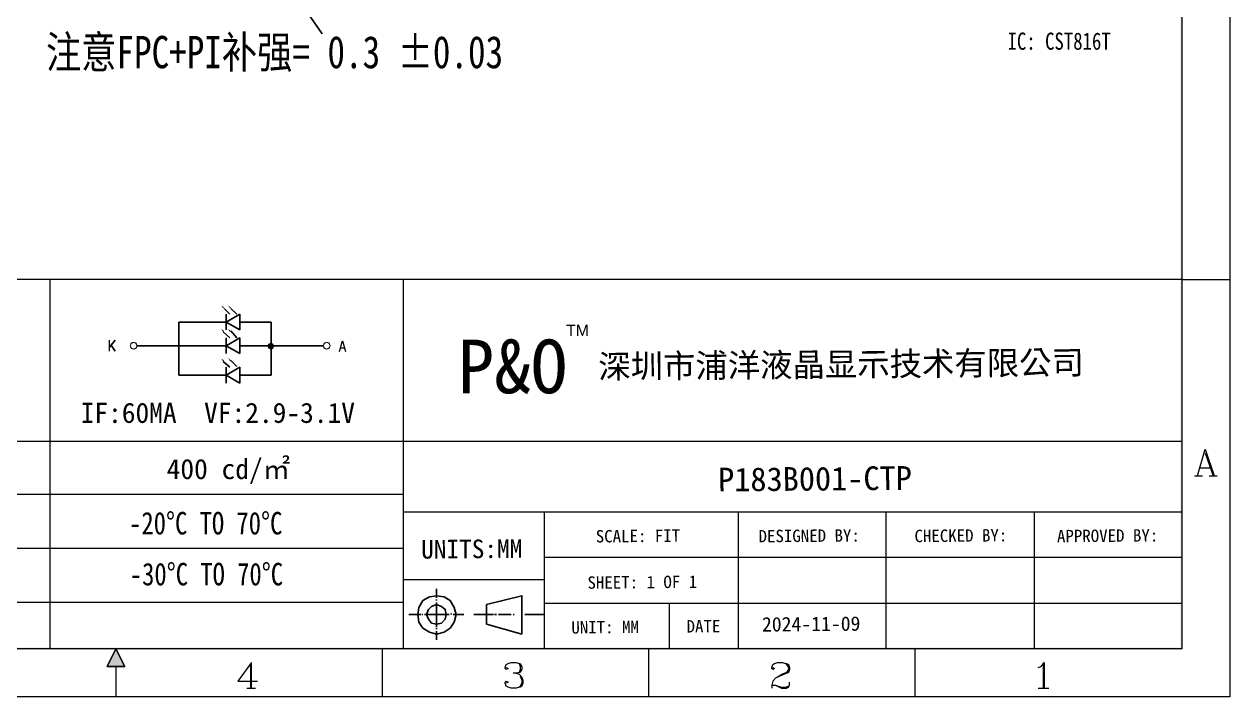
# Model space of a CAD drawing. Extents: x -128 to 4168, y -1774 to 38.
# Drawn here: x 2087.5 to 2227.4, y -979.3 to -901.2 of the extents above; entities that cross this region are included whole.
import ezdxf

# ---------------------------------------------------------------- set-up
doc = ezdxf.new("R2010")
doc.units = 0
doc.header["$LTSCALE"] = 16.335
doc.layers.add('BL-HOU', color=7, linetype='Continuous', lineweight=13)
doc.layers.add('BOARD_OUTLINE_00', color=6, linetype='Continuous')
doc.layers.add('C00-FF-00', color=3, linetype='Continuous', true_color=0x00ff00)
doc.styles.add('88', font='')
doc.styles.add('OKV', font='PMingLiU.ttf')
doc.styles.get("Standard").update_dxf_attribs({"font": '', "width": 0.8})
doc.styles.add('style1', font='')
doc.styles.add('宋体', font='')
doc.styles.get('88').set_extended_font_data('KaiTi_GB2312')
doc.styles.get('Standard').set_extended_font_data('NSimSun')
doc.styles.get('style1').set_extended_font_data('宋体')
doc.styles.get('宋体').set_extended_font_data('SimSun')
doc.dimstyles.new('ISO-25', dxfattribs={"dimtxt": 1.6, "dimasz": 1.2, "dimexe": 0.4, "dimexo": 0.2, "dimtad": 1, "dimtxsty": 'style1', "dimcen": 1, "dimadec": 0, "dimazin": 0, "dimtfac": 1, "dimtmove": 0, "dimatfit": 3, "dimfxl": 0.4, "dimarcsym": 0})

msp = doc.modelspace()

# ---------------------------------------------------------------- hatches: boundary and pattern name
at = {"layer": 'BL-HOU'}
h = msp.add_hatch(color=7, dxfattribs=at)
h.dxf.hatch_style = 2
h.paths.add_polyline_path([(2221.938, -948.731), (2221.71, -802.205), (2221.938, -801.976)])
h = msp.add_hatch(color=7, dxfattribs=at)
h.dxf.hatch_style = 2
h.paths.add_polyline_path([(2221.938, -973.837), (2221.71, -802.205), (2221.938, -801.976)])
h = msp.add_hatch(color=7, dxfattribs=at)
h.dxf.hatch_style = 2
h.paths.add_polyline_path([(2221.71, -948.731), (2221.938, -948.731), (2221.71, -802.205)])
h = msp.add_hatch(color=7, dxfattribs=at)
h.dxf.hatch_style = 2
h.paths.add_polyline_path([(2221.71, -973.609), (2221.938, -973.837), (2221.71, -802.205)])
h = msp.add_hatch(color=7, dxfattribs=at)
h.dxf.hatch_style = 2
h.paths.add_polyline_path([(1974.532, -973.609), (1974.304, -973.837), (2221.71, -973.609)])
h = msp.add_hatch(color=7, dxfattribs=at)
h.dxf.hatch_style = 2
h.paths.add_polyline_path([(1974.304, -973.837), (2221.71, -973.609), (2221.938, -973.837)])
h = msp.add_hatch(color=7, dxfattribs=at)
h.dxf.hatch_style = 2
h.paths.add_polyline_path([(2097.094, -975.777), (2099.148, -975.777), (2098.121, -973.723)])
at = {"layer": 'BOARD_OUTLINE_00'}
h = msp.add_hatch(color=1, dxfattribs=at)
h.dxf.hatch_style = 2
h.paths.add_polyline_path([(2110.677, -934.073), (2110.334, -933.845), (2110.563, -934.187)])
h = msp.add_hatch(color=1, dxfattribs=at)
h.dxf.hatch_style = 2
h.paths.add_polyline_path([(2111.476, -934.073), (2111.133, -933.845), (2111.361, -934.187)])
h = msp.add_hatch(color=1, dxfattribs=at)
h.dxf.hatch_style = 2
h.paths.add_polyline_path([(2110.677, -936.812), (2110.334, -936.584), (2110.563, -936.926)])
h = msp.add_hatch(color=1, dxfattribs=at)
h.dxf.hatch_style = 2
h.paths.add_polyline_path([(2111.476, -936.812), (2111.133, -936.584), (2111.361, -936.926)])
h = msp.add_hatch(color=1, dxfattribs=at)
h.dxf.hatch_style = 2
h.paths.add_polyline_path([(2099.836, -938.181), (2099.95, -938.295), (2099.721, -938.524)])
h = msp.add_hatch(color=1, dxfattribs=at)
h.dxf.hatch_style = 2
h.paths.add_polyline_path([(2099.95, -938.295), (2099.721, -938.524), (2099.836, -938.524)])
h = msp.add_hatch(color=1, dxfattribs=at)
h.dxf.hatch_style = 2
h.paths.add_polyline_path([(2099.721, -938.524), (2099.836, -938.524), (2099.836, -938.866)])
h = msp.add_hatch(color=1, dxfattribs=at)
h.dxf.hatch_style = 2
h.paths.add_polyline_path([(2100.178, -938.067), (2100.178, -938.181), (2099.836, -938.181)])
h = msp.add_hatch(color=1, dxfattribs=at)
h.dxf.hatch_style = 2
h.paths.add_polyline_path([(2100.178, -938.181), (2099.836, -938.181), (2099.95, -938.295)])
h = msp.add_hatch(color=1, dxfattribs=at)
h.dxf.hatch_style = 2
h.paths.add_polyline_path([(2099.836, -938.524), (2099.836, -938.866), (2099.95, -938.752)])
h = msp.add_hatch(color=1, dxfattribs=at)
h.dxf.hatch_style = 2
h.paths.add_polyline_path([(2099.836, -938.866), (2099.95, -938.752), (2100.178, -938.98)])
h = msp.add_hatch(color=1, dxfattribs=at)
h.dxf.hatch_style = 2
h.paths.add_polyline_path([(2099.95, -938.752), (2100.178, -938.98), (2100.178, -938.866)])
h = msp.add_hatch(color=1, dxfattribs=at)
h.dxf.hatch_style = 2
h.paths.add_polyline_path([(2100.52, -938.181), (2100.406, -938.295), (2100.178, -938.067)])
h = msp.add_hatch(color=1, dxfattribs=at)
h.dxf.hatch_style = 2
h.paths.add_polyline_path([(2100.406, -938.295), (2100.178, -938.067), (2100.178, -938.181)])
h = msp.add_hatch(color=1, dxfattribs=at)
h.dxf.hatch_style = 2
h.paths.add_polyline_path([(2100.178, -938.866), (2100.52, -938.866), (2100.406, -938.752)])
h = msp.add_hatch(color=1, dxfattribs=at)
h.dxf.hatch_style = 2
h.paths.add_polyline_path([(2100.178, -938.98), (2100.178, -938.866), (2100.52, -938.866)])
h = msp.add_hatch(color=1, dxfattribs=at)
h.dxf.hatch_style = 2
h.paths.add_polyline_path([(2100.52, -938.524), (2100.52, -938.181), (2100.406, -938.295)])
h = msp.add_hatch(color=1, dxfattribs=at)
h.dxf.hatch_style = 2
h.paths.add_polyline_path([(2100.52, -938.866), (2100.406, -938.752), (2100.634, -938.524)])
h = msp.add_hatch(color=1, dxfattribs=at)
h.dxf.hatch_style = 2
h.paths.add_polyline_path([(2100.406, -938.752), (2100.634, -938.524), (2100.52, -938.524)])
h = msp.add_hatch(color=1, dxfattribs=at)
h.dxf.hatch_style = 2
h.paths.add_polyline_path([(2100.634, -938.524), (2100.52, -938.524), (2100.52, -938.181)])
h = msp.add_hatch(color=1, dxfattribs=at)
h.dxf.hatch_style = 2
h.paths.add_polyline_path([(2115.812, -938.295), (2115.698, -938.524), (2116.154, -938.524)])
h = msp.add_hatch(color=1, dxfattribs=at)
h.dxf.hatch_style = 2
h.paths.add_polyline_path([(2115.698, -938.524), (2115.812, -938.866), (2116.154, -938.524)])
h = msp.add_hatch(color=1, dxfattribs=at)
h.dxf.hatch_style = 2
h.paths.add_polyline_path([(2116.154, -938.181), (2115.812, -938.295), (2116.154, -938.524)])
h = msp.add_hatch(color=1, dxfattribs=at)
h.dxf.hatch_style = 2
h.paths.add_polyline_path([(2115.812, -938.866), (2116.154, -938.98), (2116.154, -938.524)])
h = msp.add_hatch(color=1, dxfattribs=at)
h.dxf.hatch_style = 2
h.paths.add_polyline_path([(2116.383, -938.295), (2116.154, -938.181), (2116.154, -938.524)])
h = msp.add_hatch(color=1, dxfattribs=at)
h.dxf.hatch_style = 2
h.paths.add_polyline_path([(2116.497, -938.524), (2116.383, -938.295), (2116.154, -938.524)])
h = msp.add_hatch(color=1, dxfattribs=at)
h.dxf.hatch_style = 2
h.paths.add_polyline_path([(2116.154, -938.98), (2116.383, -938.866), (2116.154, -938.524)])
h = msp.add_hatch(color=1, dxfattribs=at)
h.dxf.hatch_style = 2
h.paths.add_polyline_path([(2116.383, -938.866), (2116.497, -938.524), (2116.154, -938.524)])
h = msp.add_hatch(color=1, dxfattribs=at)
h.dxf.hatch_style = 2
h.paths.add_polyline_path([(2122.243, -938.181), (2122.357, -938.295), (2122.129, -938.524)])
h = msp.add_hatch(color=1, dxfattribs=at)
h.dxf.hatch_style = 2
h.paths.add_polyline_path([(2122.357, -938.295), (2122.129, -938.524), (2122.243, -938.524)])
h = msp.add_hatch(color=1, dxfattribs=at)
h.dxf.hatch_style = 2
h.paths.add_polyline_path([(2122.129, -938.524), (2122.243, -938.524), (2122.243, -938.866)])
h = msp.add_hatch(color=1, dxfattribs=at)
h.dxf.hatch_style = 2
h.paths.add_polyline_path([(2122.586, -938.067), (2122.586, -938.181), (2122.243, -938.181)])
h = msp.add_hatch(color=1, dxfattribs=at)
h.dxf.hatch_style = 2
h.paths.add_polyline_path([(2122.586, -938.181), (2122.243, -938.181), (2122.357, -938.295)])
h = msp.add_hatch(color=1, dxfattribs=at)
h.dxf.hatch_style = 2
h.paths.add_polyline_path([(2122.243, -938.524), (2122.243, -938.866), (2122.357, -938.752)])
h = msp.add_hatch(color=1, dxfattribs=at)
h.dxf.hatch_style = 2
h.paths.add_polyline_path([(2122.243, -938.866), (2122.357, -938.752), (2122.586, -938.98)])
h = msp.add_hatch(color=1, dxfattribs=at)
h.dxf.hatch_style = 2
h.paths.add_polyline_path([(2122.357, -938.752), (2122.586, -938.98), (2122.586, -938.866)])
h = msp.add_hatch(color=1, dxfattribs=at)
h.dxf.hatch_style = 2
h.paths.add_polyline_path([(2122.928, -938.181), (2122.814, -938.295), (2122.586, -938.067)])
h = msp.add_hatch(color=1, dxfattribs=at)
h.dxf.hatch_style = 2
h.paths.add_polyline_path([(2122.814, -938.295), (2122.586, -938.067), (2122.586, -938.181)])
h = msp.add_hatch(color=1, dxfattribs=at)
h.dxf.hatch_style = 2
h.paths.add_polyline_path([(2122.586, -938.866), (2122.928, -938.866), (2122.814, -938.752)])
h = msp.add_hatch(color=1, dxfattribs=at)
h.dxf.hatch_style = 2
h.paths.add_polyline_path([(2122.586, -938.98), (2122.586, -938.866), (2122.928, -938.866)])
h = msp.add_hatch(color=1, dxfattribs=at)
h.dxf.hatch_style = 2
h.paths.add_polyline_path([(2122.928, -938.524), (2122.928, -938.181), (2122.814, -938.295)])
h = msp.add_hatch(color=1, dxfattribs=at)
h.dxf.hatch_style = 2
h.paths.add_polyline_path([(2122.928, -938.866), (2122.814, -938.752), (2123.042, -938.524)])
h = msp.add_hatch(color=1, dxfattribs=at)
h.dxf.hatch_style = 2
h.paths.add_polyline_path([(2122.814, -938.752), (2123.042, -938.524), (2122.928, -938.524)])
h = msp.add_hatch(color=1, dxfattribs=at)
h.dxf.hatch_style = 2
h.paths.add_polyline_path([(2123.042, -938.524), (2122.928, -938.524), (2122.928, -938.181)])
h = msp.add_hatch(color=1, dxfattribs=at)
h.dxf.hatch_style = 2
h.paths.add_polyline_path([(2110.677, -940.235), (2110.334, -940.007), (2110.563, -940.349)])
h = msp.add_hatch(color=1, dxfattribs=at)
h.dxf.hatch_style = 2
h.paths.add_polyline_path([(2111.476, -940.235), (2111.133, -939.893), (2111.361, -940.349)])

# ---------------------------------------------------------------- linework, layer by layer
at = {"layer": 'BL-HOU', "color": 7, "lineweight": 0}
for points in [[(1968.826, -796.499), (2227.415, -796.499), (2227.415, -979.314), (1968.826, -979.314)], [(1974.418, -802.09), (2221.824, -802.09), (2221.824, -973.723), (1974.418, -973.723)], [(2098.121, -973.723), (2097.094, -975.777)], [(2099.148, -975.777), (2098.121, -973.723), (2099.148, -975.777), (2097.094, -975.777)]]:
    msp.add_lwpolyline(points, close=True, dxfattribs=at)
for points in [[(2221.824, -930.815), (1974.418, -930.815)], [(2090.475, -973.723), (2090.475, -930.815)], [(2131.443, -930.815), (2131.443, -973.723)], [(2221.824, -930.815), (2227.415, -930.815)], [(2221.824, -949.644), (1974.418, -949.644)], [(2223.65, -953.638), (2224.562, -950.557), (2225.59, -953.638)], [(2224.562, -951.013), (2225.475, -953.638)], [(2223.878, -952.725), (2225.247, -952.725)], [(2223.307, -953.638), (2224.22, -953.638)], [(2225.019, -953.638), (2225.932, -953.638)], [(2131.443, -955.806), (1974.418, -955.806)], [(2221.824, -957.86), (2131.443, -957.86)], [(2147.876, -973.723), (2147.876, -957.86)], [(2170.357, -957.86), (2170.357, -973.723)], [(2187.474, -957.86), (2187.474, -973.723)], [(2204.706, -957.86), (2204.706, -973.723)], [(2131.443, -962.083), (1974.418, -962.083)], [(2221.824, -963.11), (2147.876, -963.11)], [(2147.876, -965.734), (2131.443, -965.734)], [(2131.443, -968.359), (1974.418, -968.359)], [(2221.824, -968.473), (2147.876, -968.473)], [(2162.369, -973.723), (2162.369, -968.473)], [(2129.046, -979.314), (2129.046, -973.723)], [(2159.972, -979.314), (2159.972, -973.723)], [(2190.898, -979.314), (2190.898, -973.723)], [(2113.869, -978.287), (2113.869, -975.32), (2112.271, -977.488), (2114.554, -977.488)], [(2143.425, -975.891), (2143.653, -976.005), (2143.425, -976.119), (2143.311, -976.005), (2143.311, -975.891), (2143.425, -975.549), (2143.653, -975.434), (2143.996, -975.32), (2144.566, -975.32), (2145.023, -975.434), (2145.251, -975.777), (2145.251, -976.119), (2145.023, -976.461), (2144.566, -976.576), (2144.224, -976.576)], [(2144.566, -975.32), (2144.909, -975.434), (2145.023, -975.777), (2145.023, -976.119), (2144.909, -976.461), (2144.566, -976.576), (2144.909, -976.69), (2145.251, -977.032), (2145.365, -977.374), (2145.365, -977.717), (2145.251, -978.059), (2145.023, -978.173), (2144.566, -978.287), (2143.996, -978.287), (2143.653, -978.173), (2143.425, -978.059), (2143.311, -977.717), (2143.311, -977.603), (2143.425, -977.488), (2143.653, -977.603), (2143.425, -977.717)], [(2174.351, -975.891), (2174.579, -976.005), (2174.351, -976.119), (2174.237, -976.005), (2174.237, -975.891), (2174.351, -975.549), (2174.579, -975.434), (2174.922, -975.32), (2175.492, -975.32), (2175.949, -975.434), (2176.177, -975.549), (2176.291, -975.891), (2176.291, -976.119), (2176.177, -976.461), (2175.72, -976.69), (2174.922, -977.032), (2174.693, -977.146), (2174.351, -977.488), (2174.237, -977.945), (2174.237, -978.287)], [(2175.492, -975.32), (2175.834, -975.434), (2175.949, -975.549), (2176.177, -975.891), (2176.177, -976.119), (2175.949, -976.461), (2175.492, -976.69), (2174.922, -977.032)], [(2205.163, -975.891), (2205.505, -975.777), (2205.847, -975.32), (2205.847, -978.287)], [(2205.733, -975.434), (2205.733, -978.287)], [(2098.121, -975.777), (2098.121, -979.314)], [(2113.755, -975.549), (2113.755, -978.287)], [(2145.023, -976.918), (2145.251, -977.374), (2145.251, -977.717), (2145.023, -978.059), (2144.909, -978.173), (2144.566, -978.287)], [(2174.237, -978.059), (2174.351, -977.945), (2174.693, -977.945), (2175.378, -978.173), (2175.834, -978.173), (2176.177, -978.059), (2176.291, -977.945)], [(2174.693, -977.945), (2175.378, -978.287), (2175.949, -978.287), (2176.177, -978.173), (2176.291, -977.945), (2176.291, -977.603)], [(2113.298, -978.287), (2114.325, -978.287)], [(2205.163, -978.287), (2206.418, -978.287)]]:
    msp.add_lwpolyline(points, dxfattribs=at)
at = {"layer": 'BOARD_OUTLINE_00', "color": 1}
msp.add_line((2105.427, -935.785), (2105.427, -941.947), dxfattribs=at)
for points in [[(2110.677, -934.187), (2111.361, -934.872)], [(2111.476, -934.187), (2112.16, -934.872)], [(2106.454, -935.785), (2105.427, -935.785)], [(2106.454, -935.785), (2110.905, -935.785), (2112.503, -936.698)], [(2110.905, -935.785), (2112.503, -934.872)], [(2110.905, -934.872), (2110.905, -936.698)], [(2112.503, -934.872), (2112.503, -936.698)], [(2112.503, -938.524), (2116.154, -938.524), (2116.154, -935.785)], [(2112.503, -935.785), (2116.154, -935.785)], [(2110.563, -936.926), (2111.361, -937.611)], [(2110.905, -937.611), (2110.905, -939.437)], [(2111.476, -936.812), (2112.16, -937.611)], [(2098.046, -937.894), (2097.361, -938.693)], [(2097.589, -938.465), (2098.046, -939.149)], [(2100.52, -938.524), (2105.427, -938.524)], [(2106.454, -938.524), (2105.427, -938.524)], [(2110.905, -938.524), (2106.454, -938.524)], [(2114.255, -938.524), (2122.129, -938.524)], [(2116.154, -938.524), (2116.154, -941.947)], [(2110.563, -940.349), (2111.361, -941.034)], [(2111.476, -940.235), (2112.16, -940.92)], [(2110.905, -941.947), (2112.503, -941.034), (2112.503, -942.86)], [(2110.905, -941.034), (2110.905, -942.86)], [(2105.427, -941.947), (2110.905, -941.947), (2112.503, -942.86)], [(2112.503, -941.947), (2116.154, -941.947)]]:
    msp.add_lwpolyline(points, dxfattribs=at)
msp.add_lwpolyline([(2112.503, -939.437), (2112.503, -937.611), (2110.905, -938.524)], close=True, dxfattribs=at)
at = {"layer": 'BOARD_OUTLINE_00', "color": 1, "lineweight": 0}
for points in [[(2097.361, -939.149), (2097.361, -937.894)], [(2124.069, -939.208), (2124.411, -937.953), (2124.754, -939.208)], [(2124.183, -938.752), (2124.64, -938.752)]]:
    msp.add_lwpolyline(points, dxfattribs=at)
at = {"layer": 'BOARD_OUTLINE_00', "color": 3}
for points in [[(2135.323, -967.789), (2135.323, -966.761)], [(2135.323, -968.131), (2135.323, -968.017)], [(2135.323, -969.729), (2135.323, -968.359)], [(2141.143, -968.587), (2145.251, -967.56), (2145.251, -972.011)], [(2133.497, -969.729), (2132.128, -969.729)], [(2133.725, -969.729), (2133.611, -969.729)], [(2135.323, -969.729), (2133.953, -969.729)], [(2135.323, -969.729), (2136.806, -969.729)], [(2135.323, -969.729), (2135.323, -971.212)], [(2137.035, -969.729), (2137.035, -969.614)], [(2137.263, -969.729), (2138.518, -969.729)], [(2139.659, -969.729), (2141.942, -969.729)], [(2141.143, -968.587), (2141.143, -970.87)], [(2142.056, -969.729), (2142.284, -969.729)], [(2142.512, -969.729), (2143.996, -969.729)], [(2144.224, -969.729), (2144.338, -969.729)], [(2145.593, -969.729), (2147.876, -969.729)], [(2141.143, -970.87), (2145.251, -972.011)], [(2135.323, -971.44), (2135.323, -971.326)], [(2135.323, -971.669), (2135.323, -972.696)]]:
    msp.add_lwpolyline(points, dxfattribs=at)
for points in [[(2137.605, -969.729), (2137.377, -968.93), (2136.921, -968.131), (2136.236, -967.674), (2135.323, -967.56), (2134.524, -967.674), (2133.725, -968.131), (2133.269, -968.93), (2133.155, -969.729), (2133.269, -970.641), (2133.725, -971.326), (2134.524, -971.783), (2135.323, -972.011), (2136.236, -971.783), (2136.921, -971.326), (2137.377, -970.641)], [(2136.464, -969.729), (2136.35, -969.158), (2135.893, -968.816), (2135.323, -968.587), (2134.752, -968.816), (2134.41, -969.158), (2134.182, -969.729), (2134.41, -970.299), (2134.752, -970.756), (2135.323, -970.87), (2135.893, -970.756), (2136.35, -970.299)]]:
    msp.add_lwpolyline(points, close=True, dxfattribs=at)

# ---------------------------------------------------------------- texts
at = {"color": 251, "linetype": 'ByBlock', "insert": (2201.61, -902.149), "char_height": 2, "attachment_point": 1}
msp.add_mtext_dynamic_manual_height_columns('{\\fSimSun|b0|i0|c134|p2;\\C54;\\c39321;IC: CST816T}', width=16.15384, gutter_width=1, heights=[0], dxfattribs=at)
at = {"layer": 'BOARD_OUTLINE_00', "color": 4, "style": 'OKV'}
msp.add_text('深圳市浦洋液晶显示技术有限公司 ', height=2.75488, rotation=0.5, dxfattribs=at).set_placement((2154.117, -942.318))
at = {"layer": 'BOARD_OUTLINE_00', "color": 1, "style": '宋体'}
msp.add_text('IF:60MA  VF:2.9-3.1V ', height=2.3402, dxfattribs=at).set_placement((2094.028, -947.49))
at = {"layer": 'BOARD_OUTLINE_00', "color": 4, "style": '宋体'}
msp.add_text('400 cd/㎡ ', height=2.3402, dxfattribs=at).set_placement((2104.01, -954.017))
at = {"layer": 'BOARD_OUTLINE_00', "color": 4, "insert": (2150.376, -936.079), "char_height": 1.31501, "width": 5.12432, "attachment_point": 1, "style": '88'}
msp.add_mtext('{\\fArial|b0|i0|c0|p32;TM}', dxfattribs=at)
at = {"layer": 'BOARD_OUTLINE_00', "color": 4, "insert": (2137.783, -937.81), "char_height": 6.24, "attachment_point": 1, "style": '88'}
msp.add_mtext('{\\fSimSun|b0|i0|c134|p2;P&O}', dxfattribs=at)
at = {"layer": 'BOARD_OUTLINE_00', "color": 4, "attachment_point": 1, "rotation": 0.5, "style": 'OKV'}
for s, insert, char_height, width in [('{\\fSimSun|b0|i0|c0|p2;P183B001\\fSimSun|b0|i0|c134|p2;-CTP}', (2168.002, -952.695), 2.75488, 23.41612), ('{\\fFangSong|b0|i0|c134|p49;2024-11-09}', (2173.098, -970.05), 1.68, 9.64188)]:
    msp.add_mtext(s, dxfattribs=dict(at, insert=insert, char_height=char_height, width=width))
at = {"layer": 'BOARD_OUTLINE_00', "color": 4, "char_height": 2.61876, "attachment_point": 7}
for s, insert in [('{\\fSimSun|b0|i0|c0|p2;-20%%DC TO 70%%DC }', (2099.655, -960.49)), ('{\\fSimSun|b0|i0|c0|p2;-\\fSimSun|b0|i0|c134|p2;3\\fSimSun|b0|i0|c0|p2;0%%DC TO 70%%DC }', (2099.737, -966.404))]:
    msp.add_mtext(s, dxfattribs=dict(at, insert=insert))
at = {"layer": 'BOARD_OUTLINE_00', "color": 3, "attachment_point": 7, "rotation": 0.5, "style": 'OKV'}
for s, insert, char_height in [('{\\fSimSun|b0|i0|c134|p2;SCALE\\fSimSun|b0|i0|c0|p2;:\\fSimSun|b0|i0|c134|p2; FIT}', (2153.821, -961.402), 1.44), ('{\\fSimSun|b0|i0|c134|p2;DESIGNED BY\\fSimSun|b0|i0|c0|p2;:}', (2172.717, -961.389), 1.44), ('{\\fSimSun|b0|i0|c134|p2;CHECKED BY\\fSimSun|b0|i0|c0|p2;:}', (2190.813, -961.366), 1.44), ('{\\fSimSun|b0|i0|c134|p2;APPROVED BY\\fSimSun|b0|i0|c0|p2;:}', (2207.352, -961.384), 1.44), ('{\\fSimSun|b0|i0|c0|p2;UNITS:MM}', (2133.553, -963.294), 2.16), ('{\\fSimSun|b0|i0|c134|p2;SHEET\\fSimSun|b0|i0|c0|p2;:\\fSimSun|b0|i0|c134|p2; 1 OF 1}', (2152.856, -966.781), 1.44), ('{\\fSimSun|b0|i0|c134|p2;UNIT\\fSimSun|b0|i0|c0|p2;:\\fSimSun|b0|i0|c134|p2; MM}', (2150.99, -971.984), 1.44), ('{\\fSimSun|b0|i0|c134|p2;DATE}', (2164.361, -971.841), 1.44)]:
    msp.add_mtext(s, dxfattribs=dict(at, insert=insert, char_height=char_height))
at = {"layer": 'C00-FF-00', "insert": (2090.007, -902.543), "char_height": 3.74676, "width": 98.81755, "attachment_point": 1}
msp.add_mtext('{\\fNSimSun|b0|i0|c134|p49;注意FPC+PI补强= 0.3 %%P0.03}', dxfattribs=at)

# ---------------------------------------------------------------- leaders
at = {"layer": 'C00-FF-00'}
msp.add_leader([(2116.167, -893.751), (2122.048, -902.312)], dimstyle='ISO-25', override={"dimgap": 0.625, "dimtad": 0}, dxfattribs=at)

doc.saveas('drawing.dxf')
